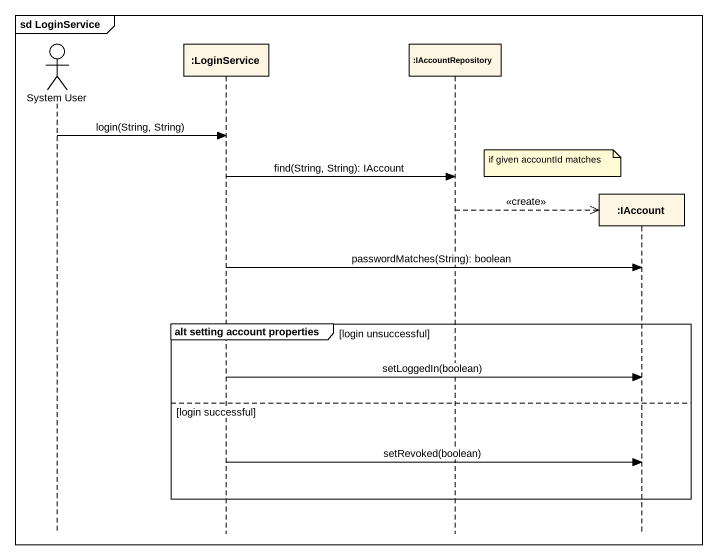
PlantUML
@startuml
mainframe sd LoginService
hide footbox
actor "System User" as System_User
participant ":LoginService" as LoginService
participant ":IAccountRepository" as IAccountRepository
participant ":IAccount" as IAccount

System_User -> LoginService : login(String, String)
note left of IAccount : if given accountId matches
LoginService -> IAccountRepository : find(String, String): IAccount
IAccountRepository -->> IAccount ** : <<create>>
LoginService -> IAccount : passwordMatches(String): boolean
group alt setting account properties [login unsuccessful]
  LoginService -> IAccount : setLoggedIn(boolean)
else login successful
  LoginService -> IAccount : setRevoked(boolean)
end
@enduml
